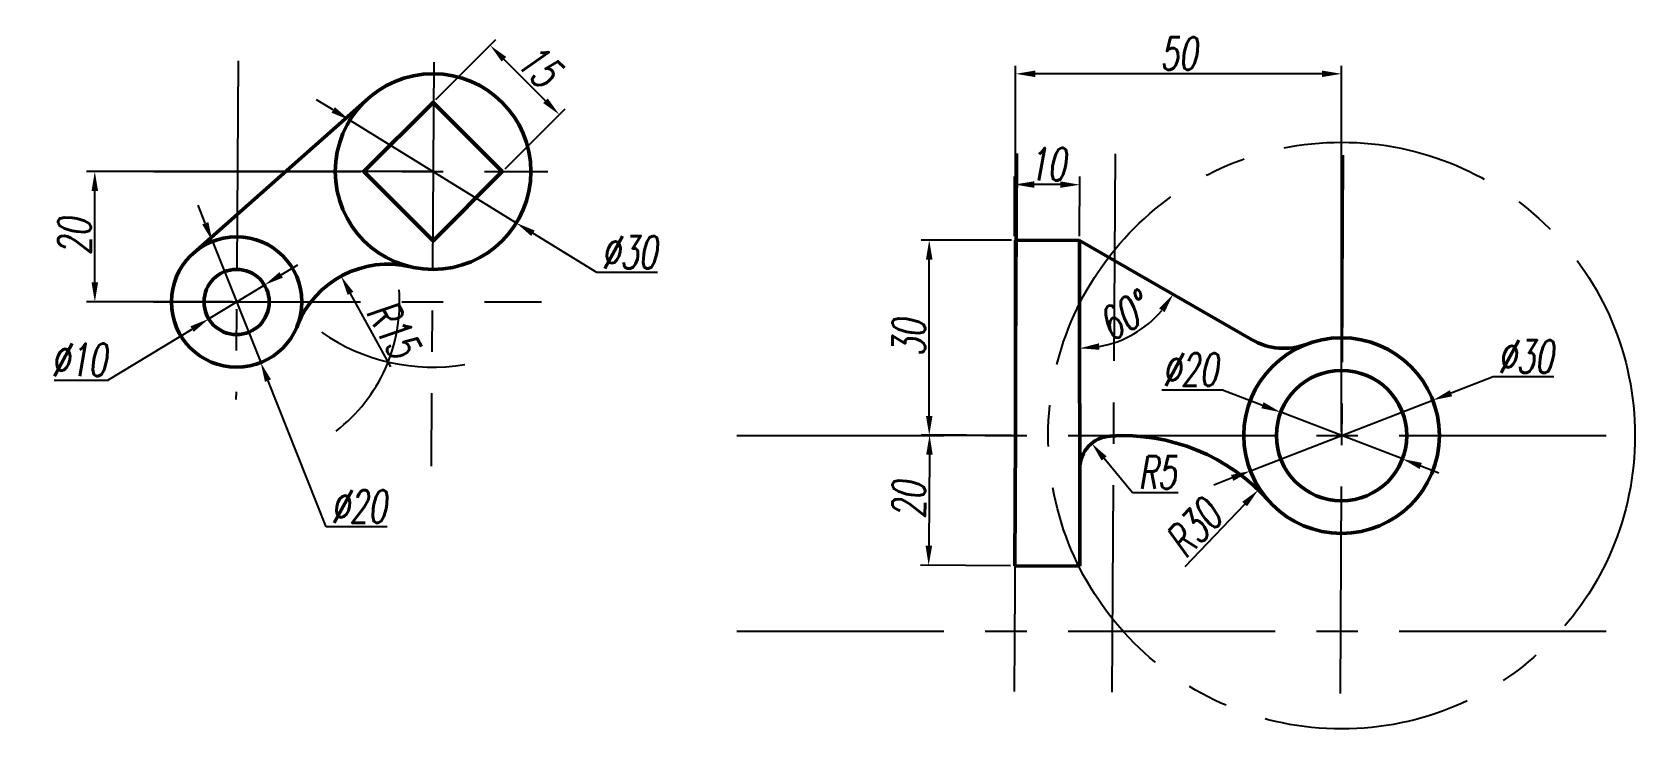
# Model space of a CAD drawing. Header units: millimetres. Extents: x 1 to 247, y 14 to 121.
import ezdxf

# ---------------------------------------------------------------- set-up
doc = ezdxf.new("R2010")
doc.units = ezdxf.units.MM
doc.linetypes.add('CENTER', pattern=[50.8, 31.75, -6.35, 6.35, -6.35])
doc.layers.add('1中心线', color=1, linetype='CENTER')
doc.layers.add('5尺寸', color=5, linetype='Continuous')
doc.layers.add('2粗实线', color=7, linetype='Continuous', lineweight=50)
doc.styles.add('dim', font='txt.shx', dxfattribs={"width": 0.66, "oblique": 10})
doc.dimstyles.new('jxzt', dxfattribs={"dimtxt": 5, "dimasz": 3, "dimexe": 1.25, "dimexo": 0.625, "dimtad": 1, "dimtoh": 1, "dimtxsty": 'dim', "dimcen": 2.5, "dimclrd": 256, "dimclre": 256, "dimclrt": 256, "dimadec": 0, "dimazin": 0, "dimtfac": 1, "dimtmove": 0, "dimatfit": 3, "dimfxl": 1, "dimlwd": -1, "dimlwe": -1, "dimarcsym": 0})

# ---------------------------------------------------------------- blocks, each defined once
blk = doc.blocks.new('*D2')
at = {"layer": '5尺寸', "transparency": 16777216}
for p, q in [((39.59, 84.15), (42.15, 85.71)), ((37.03, 82.6), (28.48, 77.4)), ((13, 68), (25.92, 75.85)), ((4.77, 68), (13, 68))]:
    blk.add_line(p, q, dxfattribs=at)
for points in [[(39.33, 84.58), (39.85, 83.73), (37.03, 82.6)], [(25.66, 76.27), (26.18, 75.42), (28.48, 77.4)]]:
    blk.add_solid(points, dxfattribs=at)
at = {"layer": 'Defpoints', "color": 0, "transparency": 16777216}
for p in [(37.03, 82.6), (28.48, 77.4)]:
    blk.add_point(p, dxfattribs=at)
at = {"layer": '5尺寸', "transparency": 16777216, "insert": (8.57, 71.12), "char_height": 5, "attachment_point": 5, "style": 'dim'}
blk.add_mtext('∅10', dxfattribs=at)
blk = doc.blocks.new('*D3')
at = {"layer": '5尺寸', "transparency": 16777216}
for p, q in [((27.94, 92.08), (26.83, 94.86)), ((29.05, 89.29), (36.45, 70.71)), ((46.5, 45.5), (37.57, 67.92)), ((55.83, 45.5), (46.5, 45.5))]:
    blk.add_line(p, q, dxfattribs=at)
for points in [[(28.41, 92.26), (27.48, 91.89), (29.05, 89.29)], [(38.03, 68.11), (37.1, 67.74), (36.45, 70.71)]]:
    blk.add_solid(points, dxfattribs=at)
at = {"layer": 'Defpoints', "color": 0, "transparency": 16777216}
for p in [(29.05, 89.29), (36.45, 70.71)]:
    blk.add_point(p, dxfattribs=at)
at = {"layer": '5尺寸', "transparency": 16777216, "insert": (51.48, 48.62), "char_height": 5, "attachment_point": 5, "style": 'dim'}
blk.add_mtext('∅20', dxfattribs=at)
blk = doc.blocks.new('*D5')
at = {"layer": '5尺寸', "transparency": 16777216}
for p, q in [((62.26, 100), (9.75, 100)), ((11, 83), (11, 97)), ((32.13, 80), (9.75, 80))]:
    blk.add_line(p, q, dxfattribs=at)
for points in [[(10.5, 97), (11.5, 97), (11, 100)], [(10.5, 83), (11.5, 83), (11, 80)]]:
    blk.add_solid(points, dxfattribs=at)
at = {"layer": 'Defpoints', "color": 0, "transparency": 16777216}
for p in [(11, 100), (62.89, 100), (32.75, 80)]:
    blk.add_point(p, dxfattribs=at)
at = {"layer": '5尺寸', "transparency": 16777216, "insert": (7.88, 90), "char_height": 5, "attachment_point": 5, "rotation": 90, "style": 'dim'}
blk.add_mtext('20', dxfattribs=at)
blk = doc.blocks.new('*D6')
at = {"layer": '5尺寸', "transparency": 16777216}
for p, q in [((47.57, 109.45), (45.02, 111.03)), ((50.12, 107.88), (75.65, 92.12)), ((88, 84.5), (78.2, 90.55)), ((97.33, 84.5), (88, 84.5))]:
    blk.add_line(p, q, dxfattribs=at)
for points in [[(47.83, 109.88), (47.31, 109.03), (50.12, 107.88)], [(78.47, 90.97), (77.94, 90.12), (75.65, 92.12)]]:
    blk.add_solid(points, dxfattribs=at)
at = {"layer": 'Defpoints', "color": 0, "transparency": 16777216}
for p in [(50.12, 107.88), (75.65, 92.12)]:
    blk.add_point(p, dxfattribs=at)
at = {"layer": '5尺寸', "transparency": 16777216, "insert": (92.98, 87.62), "char_height": 5, "attachment_point": 5, "style": 'dim'}
blk.add_mtext('∅30', dxfattribs=at)
blk = doc.blocks.new('*D7')
at = {"layer": '5尺寸', "transparency": 16777216}
blk.add_line((56.4, 70.07), (50.23, 81.32), dxfattribs=at)
blk.add_solid([(50.66, 81.56), (49.79, 81.08), (48.78, 83.95)], dxfattribs=at)
at = {"layer": 'Defpoints', "color": 0, "transparency": 16777216}
for p in [(48.78, 83.95), (56, 70.8)]:
    blk.add_point(p, dxfattribs=at)
at = {"layer": '5尺寸', "transparency": 16777216, "insert": (56.77, 75.89), "char_height": 5, "attachment_point": 5, "rotation": 298.7587, "style": 'dim'}
blk.add_mtext('R15', dxfattribs=at)
blk = doc.blocks.new('*D9')
at = {"layer": '5尺寸', "transparency": 16777216}
for p, q in [((63.33, 111.05), (72.52, 120.24)), ((80.13, 110.87), (73.76, 117.24)), ((73.94, 100.44), (83.13, 109.64))]:
    blk.add_line(p, q, dxfattribs=at)
for points in [[(74.12, 117.59), (73.41, 116.88), (71.64, 119.36)], [(80.48, 111.23), (79.77, 110.52), (82.25, 108.75)]]:
    blk.add_solid(points, dxfattribs=at)
at = {"layer": 'Defpoints', "color": 0, "transparency": 16777216}
for p in [(71.64, 119.36), (62.89, 110.61), (73.49, 100)]:
    blk.add_point(p, dxfattribs=at)
at = {"layer": '5尺寸', "transparency": 16777216, "insert": (79.15, 116.27), "char_height": 5, "attachment_point": 5, "rotation": 315, "style": 'dim'}
blk.add_mtext('15', dxfattribs=at)
blk = doc.blocks.new('*D11')
at = {"layer": '5尺寸', "transparency": 16777216}
for p, q in [((151.63, 89.5), (137.75, 89.5)), ((139, 62.5), (139, 86.5)), ((151.63, 59.5), (137.75, 59.5))]:
    blk.add_line(p, q, dxfattribs=at)
for points in [[(138.5, 86.5), (139.5, 86.5), (139, 89.5)], [(138.5, 62.5), (139.5, 62.5), (139, 59.5)]]:
    blk.add_solid(points, dxfattribs=at)
at = {"layer": 'Defpoints', "color": 0, "transparency": 16777216}
for p in [(139, 89.5), (152.25, 89.5), (152.25, 59.5)]:
    blk.add_point(p, dxfattribs=at)
at = {"layer": '5尺寸', "transparency": 16777216, "insert": (135.88, 74.5), "char_height": 5, "attachment_point": 5, "rotation": 90, "style": 'dim'}
blk.add_mtext('30', dxfattribs=at)
blk = doc.blocks.new('*D12')
at = {"layer": '5尺寸', "transparency": 16777216}
for p, q in [((151.63, 59.5), (137.8, 59.6)), ((139.03, 56.59), (138.94, 42.59)), ((151.49, 39.5), (137.66, 39.6))]:
    blk.add_line(p, q, dxfattribs=at)
for points in [[(138.53, 56.59), (139.53, 56.59), (139.05, 59.59)], [(138.44, 42.6), (139.44, 42.59), (138.91, 39.59)]]:
    blk.add_solid(points, dxfattribs=at)
at = {"layer": 'Defpoints', "color": 0, "transparency": 16777216}
for p in [(152.25, 59.5), (138.91, 39.59), (152.11, 39.5)]:
    blk.add_point(p, dxfattribs=at)
at = {"layer": '5尺寸', "transparency": 16777216, "insert": (135.86, 49.61), "char_height": 5, "attachment_point": 5, "rotation": 89.6044, "style": 'dim'}
blk.add_mtext('20', dxfattribs=at)
blk = doc.blocks.new('*D13')
at = {"layer": '5尺寸', "transparency": 16777216}
for p, q in [((152.07, 90.11), (152.1, 99.27)), ((162.07, 90.08), (162.1, 99.24)), ((159.1, 98), (155.1, 98.01))]:
    blk.add_line(p, q, dxfattribs=at)
for points in [[(155.1, 98.51), (155.1, 97.51), (152.1, 98.02)], [(159.1, 98.5), (159.1, 97.5), (162.1, 97.99)]]:
    blk.add_solid(points, dxfattribs=at)
at = {"layer": 'Defpoints', "color": 0, "transparency": 16777216}
for p in [(152.1, 98.02), (152.07, 89.49), (162.07, 89.45)]:
    blk.add_point(p, dxfattribs=at)
at = {"layer": '5尺寸', "transparency": 16777216, "insert": (157.11, 101.13), "char_height": 5, "attachment_point": 5, "rotation": 359.7995, "style": 'dim'}
blk.add_mtext('10', dxfattribs=at)
blk = doc.blocks.new('*D14')
at = {"layer": '5尺寸', "transparency": 16777216}
for p, q in [((170.16, 50.73), (165.83, 55.99)), ((177.17, 50.73), (170.16, 50.73))]:
    blk.add_line(p, q, dxfattribs=at)
blk.add_solid([(166.22, 56.31), (165.44, 55.67), (163.92, 58.31)], dxfattribs=at)
at = {"layer": 'Defpoints', "color": 0, "transparency": 16777216}
for p in [(163.92, 58.31), (167.1, 54.45)]:
    blk.add_point(p, dxfattribs=at)
at = {"layer": '5尺寸', "transparency": 16777216, "insert": (173.98, 53.85), "char_height": 5, "attachment_point": 5, "style": 'dim'}
blk.add_mtext('R5', dxfattribs=at)
blk = doc.blocks.new('*D15')
at = {"layer": '5尺寸', "transparency": 16777216}
blk.add_line((178.24, 39.44), (187.39, 49), dxfattribs=at)
blk.add_solid([(187.03, 49.34), (187.75, 48.65), (189.47, 51.16)], dxfattribs=at)
at = {"layer": 'Defpoints', "color": 0, "transparency": 16777216}
for p in [(189.47, 51.16), (168.71, 29.5)]:
    blk.add_point(p, dxfattribs=at)
at = {"layer": '5尺寸', "transparency": 16777216, "insert": (179.52, 45.3), "char_height": 5, "attachment_point": 5, "rotation": 46.2251, "style": 'dim'}
blk.add_mtext('R30', dxfattribs=at)
blk = doc.blocks.new('*D16')
at = {"layer": '5尺寸', "transparency": 16777216}
for p, q in [((174.67, 66.5), (184, 66.5)), ((184, 66.5), (190.11, 64.15)), ((211.59, 55.92), (192.92, 63.08)), ((214.39, 54.85), (217.19, 53.77))]:
    blk.add_line(p, q, dxfattribs=at)
for points in [[(190.29, 64.62), (189.94, 63.69), (192.92, 63.08)], [(214.57, 55.31), (214.21, 54.38), (211.59, 55.92)]]:
    blk.add_solid(points, dxfattribs=at)
at = {"layer": 'Defpoints', "color": 0, "transparency": 16777216}
for p in [(192.92, 63.08), (211.59, 55.92)]:
    blk.add_point(p, dxfattribs=at)
at = {"layer": '5尺寸', "transparency": 16777216, "insert": (179.02, 69.63), "char_height": 5, "attachment_point": 5, "style": 'dim'}
blk.add_mtext('∅20', dxfattribs=at)
blk = doc.blocks.new('*D17')
at = {"layer": '5尺寸', "transparency": 16777216}
for p, q in [((225.5, 68.5), (219.04, 66)), ((234.83, 68.5), (225.5, 68.5)), ((188.26, 54.08), (216.24, 64.92)), ((185.47, 53), (182.67, 51.92))]:
    blk.add_line(p, q, dxfattribs=at)
for points in [[(218.86, 66.46), (219.22, 65.53), (216.24, 64.92)], [(185.29, 53.47), (185.65, 52.54), (188.26, 54.08)]]:
    blk.add_solid(points, dxfattribs=at)
at = {"layer": 'Defpoints', "color": 0, "transparency": 16777216}
for p in [(216.24, 64.92), (188.26, 54.08)]:
    blk.add_point(p, dxfattribs=at)
at = {"layer": '5尺寸', "transparency": 16777216, "insert": (230.48, 71.62), "char_height": 5, "attachment_point": 5, "style": 'dim'}
blk.add_mtext('∅30', dxfattribs=at)
blk = doc.blocks.new('*D18')
at = {"layer": '5尺寸', "transparency": 16777216}
blk.add_arc((162.07, 89.45), 16.57, 280.4403, 319.6094, dxfattribs=at)
for points in [[(174.28, 79.01), (175.1, 78.43), (176.42, 81.17)], [(165.12, 72.66), (165.03, 73.66), (162.08, 72.89)]]:
    blk.add_solid(points, dxfattribs=at)
at = {"layer": 'Defpoints', "color": 0, "transparency": 16777216}
for p in [(162.07, 89.45), (162.07, 89.45), (167.75, 73.89), (188.43, 74.23), (162.11, 39.45)]:
    blk.add_point(p, dxfattribs=at)
at = {"layer": '5尺寸', "transparency": 16777216, "insert": (168.8, 77.82), "char_height": 5, "attachment_point": 5, "rotation": 30.0249, "style": 'dim'}
blk.add_mtext('60°', dxfattribs=at)
blk = doc.blocks.new('*D19')
at = {"layer": '5尺寸', "transparency": 16777216}
for p, q in [((152.25, 60.12), (152.25, 116.25)), ((202.25, 60.12), (202.25, 116.25)), ((199.25, 115), (155.25, 115))]:
    blk.add_line(p, q, dxfattribs=at)
for points in [[(155.25, 115.5), (155.25, 114.5), (152.25, 115)], [(199.25, 115.5), (199.25, 114.5), (202.25, 115)]]:
    blk.add_solid(points, dxfattribs=at)
at = {"layer": 'Defpoints', "color": 0, "transparency": 16777216}
for p in [(152.25, 115), (152.25, 59.5), (202.25, 59.5)]:
    blk.add_point(p, dxfattribs=at)
at = {"layer": '5尺寸', "transparency": 16777216, "insert": (177.25, 118.12), "char_height": 5, "attachment_point": 5, "style": 'dim'}
blk.add_mtext('50', dxfattribs=at)

msp = doc.modelspace()

# ---------------------------------------------------------------- linework, layer by layer
at = {"layer": '1中心线'}
for p, q in [((33, 117), (32.654, 65.026)), ((62.999, 116.8), (62.586, 54.823)), ((152.501, 102.787), (152.001, 15.787)), ((167.501, 102.701), (167.001, 15.701)), ((202.5, 102.5), (202, 15.5)), ((20, 100), (80.5, 100)), ((20, 80), (79.5, 80)), ((109.5, 59.5), (245, 59.5)), ((109.5, 29.5), (245, 29.5))]:
    msp.add_line(p, q, dxfattribs=at)
msp.add_circle((202.253, 59.5), 45, dxfattribs=at)
for centre, radius, start, end in [((32.753, 80), 25, 307.59951, 4.3241), ((62.887, 100), 30, 235.2447, 279.32778)]:
    msp.add_arc(centre, radius, start, end, dxfattribs=at)
at = {"layer": '2粗实线'}
for p, q in [((26.125, 87.487), (52.944, 111.231)), ((162.07, 89.453), (152.07, 89.488)), ((152.252, 59.5), (152.252, 89.5)), ((162.114, 39.453), (162.07, 89.453)), ((162.07, 89.453), (188.433, 74.232)), ((152.252, 59.5), (152.114, 39.5)), ((152.114, 39.5), (162.114, 39.453))]:
    msp.add_line(p, q, dxfattribs=at)
msp.add_lwpolyline([(52.281, 100), (62.887, 89.393), (73.494, 100), (62.887, 110.607)], close=True, dxfattribs=at)
for centre, radius in [((62.887, 100), 15), ((32.753, 80), 10), ((32.753, 80), 5), ((202.253, 59.5), 15), ((202.253, 59.5), 10)]:
    msp.add_circle(centre, radius, dxfattribs=at)
for centre, radius, start, end in [((56, 70.801), 15, 76.72687, 158.41113), ((193.433, 82.892), 10, 240, 290.65889), ((167.101, 54.448), 5, 93.69481, 180.04977), ((168.712, 29.5), 30, 41.81031, 93.69481)]:
    msp.add_arc(centre, radius, start, end, dxfattribs=at)

# ---------------------------------------------------------------- dimensions: what is measured, and where the dimension line sits
at = {"layer": '5尺寸'}
for p1, p2, distance, picture, middle in [((73.494, 100), (62.887, 110.607), -12.379, '*D9', (79.153, 116.266)), ((162.07, 89.453), (152.07, 89.488), -8.537, '*D13', (157.111, 101.132)), ((152.252, 59.5), (152.114, 39.5), -13.2, '*D12', (135.858, 49.613))]:
    dim = msp.add_aligned_dim(p1=p1, p2=p2, distance=distance, dimstyle='jxzt', dxfattribs=at)
    dim.commit()
    dim.dimension.update_dxf_attribs({"geometry": picture, "text_midpoint": middle})
dim = msp.add_linear_dim(base=(152.252, 115), p1=(202.253, 59.5), p2=(152.252, 59.5), dimstyle='jxzt', dxfattribs=at)
dim.commit()
dim.dimension.update_dxf_attribs({"geometry": '*D19', "text_midpoint": (177.252, 118.125)})
for p1, p2, picture, middle in [((50.123, 107.878), (75.652, 92.122), '*D6', (92.98, 84.5)), ((29.052, 89.29), (36.455, 70.71), '*D3', (51.48, 45.5)), ((37.027, 82.596), (28.48, 77.404), '*D2', (8.57, 68)), ((188.265, 54.085), (216.241, 64.915), '*D17', (230.48, 68.5)), ((211.59, 55.919), (192.916, 63.081), '*D16', (179.02, 66.5))]:
    dim = msp.add_diameter_dim_2p(p1=p1, p2=p2, dimstyle='jxzt', dxfattribs=at)
    dim.commit()
    dim.dimension.update_dxf_attribs({"geometry": picture, "text_midpoint": middle, "dimtype": 163})
for base, p1, p2, picture, middle in [((11, 100), (32.753, 80), (62.887, 100), '*D5', (7.875, 90)), ((139, 89.5), (152.252, 59.5), (152.252, 89.5), '*D11', (135.875, 74.5))]:
    dim = msp.add_linear_dim(base=base, p1=p1, p2=p2, angle=90, dimstyle='jxzt', dxfattribs=at)
    dim.commit()
    dim.dimension.update_dxf_attribs({"geometry": picture, "text_midpoint": middle})
dim = msp.add_angular_dim_2l(base=(167.745, 73.889), line1=((162.07, 89.453), (188.433, 74.232)), line2=((162.114, 39.453), (162.07, 89.453)), dimstyle='jxzt', dxfattribs=at)
dim.commit()
dim.dimension.update_dxf_attribs({"geometry": '*D18', "text_midpoint": (168.796, 77.816)})
for center, mpoint, picture, middle in [((56, 70.801), (48.783, 83.951), '*D7', (54.035, 74.382)), ((167.101, 54.448), (163.923, 58.308), '*D14', (173.977, 50.73)), ((168.712, 29.5), (189.467, 51.162), '*D15', (181.775, 43.134))]:
    dim = msp.add_radius_dim(center=center, mpoint=mpoint, dimstyle='jxzt', dxfattribs=at)
    dim.commit()
    dim.dimension.update_dxf_attribs({"geometry": picture, "text_midpoint": middle, "dimtype": 164})

doc.saveas('drawing.dxf')
